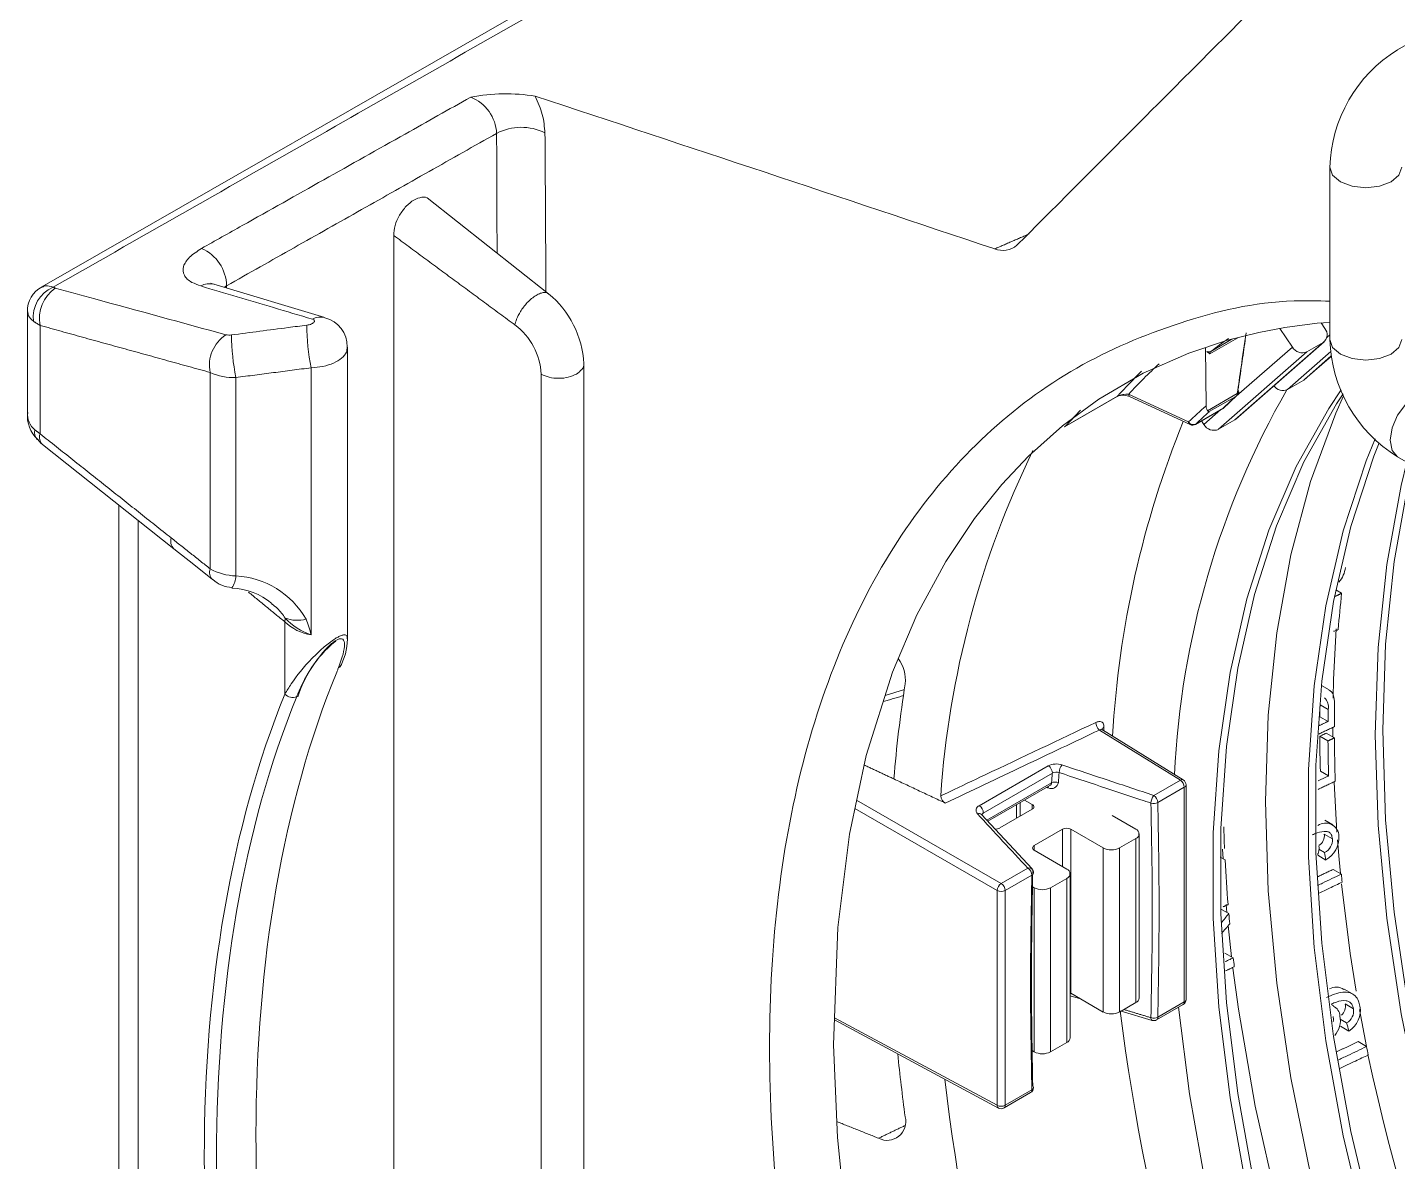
# Model space of a CAD drawing. Extents: x 8 to 113, y 1 to 87.
# Drawn here: x 67 to 69.386, y 63.987 to 65.962 of the extents above; entities that cross this region are included whole.
import ezdxf

# ---------------------------------------------------------------- set-up
doc = ezdxf.new("R2010")
doc.units = 0
doc.header["$MEASUREMENT"] = 0
doc.layers.add('OBJECT', color=7, linetype='CONTINUOUS')

msp = doc.modelspace()

# ---------------------------------------------------------------- linework, layer by layer
at = {"layer": 'OBJECT', "linetype": 'Continuous', "lineweight": 15}
for p, q in [((70.0118, 66.284), (69.3861, 65.9228)), ((67.976, 66.0556), (67.025, 65.5104)), ((69.2683, 65.7186), (69.2683, 65.4185)), ((67.9074, 65.4981), (67.6961, 65.6655)), ((67.6376, 65.5997), (67.6376, 62.9878)), ((67.5178, 65.4567), (67.3242, 65.5147)), ((67.3465, 65.512), (67.3465, 65.508)), ((66.9997, 65.4667), (66.9997, 65.2913)), ((67.0217, 65.443), (67.0217, 65.2543)), ((69.1812, 65.4378), (69.2029, 65.4053)), ((69.2595, 65.4379), (69.2532, 65.4473)), ((69.1078, 65.4216), (69.0593, 65.3936)), ((69.0609, 65.3979), (69.0976, 65.4191)), ((69.1045, 65.28), (69.2585, 65.4147)), ((69.2628, 65.4219), (69.2683, 65.4267)), ((67.5572, 64.8971), (67.5572, 65.4054)), ((69.0517, 65.4044), (69.0526, 65.303)), ((69.2281, 65.3969), (69.0741, 65.2621)), ((69.1024, 65.2785), (69.2564, 65.4132)), ((69.1057, 65.3202), (69.2029, 65.4053)), ((69.2697, 65.3975), (69.1943, 65.3315)), ((69.2226, 65.3479), (69.2707, 65.39)), ((69.2247, 65.3494), (69.2708, 65.3897)), ((69.2281, 65.3969), (69.2564, 65.4132)), ((67.4937, 65.3693), (67.4937, 64.9041)), ((67.9686, 62.958), (67.9686, 65.3794)), ((67.318, 65.3611), (67.318, 65.0192)), ((67.3629, 65.3523), (67.3629, 65.0069)), ((67.8944, 62.9431), (67.8944, 65.358)), ((69.1943, 65.3315), (69.2226, 65.3479)), ((69.2247, 65.3494), (69.2226, 65.3479)), ((68.8057, 65.2662), (68.8976, 65.3193)), ((68.8078, 65.2676), (68.8984, 65.32)), ((68.9177, 65.3233), (69.0219, 65.2751)), ((68.9205, 65.3185), (69.0247, 65.2703)), ((69.0553, 65.2945), (69.1068, 65.3243)), ((69.1053, 65.3201), (69.0582, 65.2929)), ((69.0822, 65.2985), (69.1064, 65.3209)), ((69.1064, 65.3209), (69.1053, 65.3201)), ((69.0339, 65.2707), (69.082, 65.2984)), ((69.0345, 65.2712), (69.0817, 65.2984)), ((69.0489, 65.2705), (69.0784, 65.2964)), ((69.0446, 65.2769), (69.0489, 65.2705)), ((69.0741, 65.2621), (69.1024, 65.2785)), ((69.1045, 65.28), (69.1024, 65.2785)), ((67.026, 65.2355), (67.2545, 65.0542)), ((69.3861, 65.2144), (69.8245, 64.9613)), ((67.159, 65.1299), (67.159, 63.0213)), ((67.1927, 65.1032), (67.1927, 62.9905)), ((69.2784, 64.9825), (69.2887, 64.9765)), ((67.448, 64.801), (67.448, 64.9268)), ((68.5274, 64.8089), (68.4936, 64.7988)), ((69.267, 64.8084), (69.2534, 64.8162)), ((69.251, 64.7824), (69.2653, 64.7742)), ((69.2508, 64.7616), (69.265, 64.7534)), ((69.0078, 64.6511), (68.8667, 64.7383)), ((69.0129, 64.6516), (68.8723, 64.7385)), ((69.2507, 64.7276), (69.2649, 64.7194)), ((69.2619, 64.7329), (69.2761, 64.7247)), ((69.2734, 64.7262), (69.2733, 64.7426)), ((68.6576, 64.6065), (68.7778, 64.6759)), ((68.7848, 64.663), (68.6646, 64.5936)), ((68.9615, 64.6244), (69.0078, 64.6511)), ((69.2517, 64.6668), (69.2659, 64.6586)), ((68.6709, 64.5813), (68.7835, 64.6463)), ((68.6725, 64.5795), (68.7804, 64.6418)), ((69.0147, 64.639), (68.9685, 64.6123)), ((69.0147, 64.2649), (69.0147, 64.639)), ((69.0177, 64.269), (69.0177, 64.643)), ((69.2804, 64.5605), (69.2754, 64.6478)), ((68.444, 64.6165), (68.6959, 64.4711)), ((68.7226, 64.6084), (68.7226, 64.5848)), ((68.7285, 64.6118), (68.7285, 64.5882)), ((68.7363, 64.6163), (68.7497, 64.6086)), ((68.7497, 64.6004), (68.7497, 64.6086)), ((68.6888, 64.4588), (68.4409, 64.6019)), ((68.7494, 64.4965), (68.6616, 64.5913)), ((68.7497, 64.6004), (68.6931, 64.5678)), ((68.93, 64.5657), (68.8889, 64.5895)), ((69.2736, 64.5732), (69.2594, 64.5814)), ((68.7532, 64.5371), (68.8027, 64.5657)), ((68.8027, 64.5004), (68.8027, 64.5657)), ((68.8169, 64.5657), (68.8735, 64.5331)), ((68.8169, 64.5657), (68.8169, 64.2799)), ((68.9359, 64.2718), (68.9359, 64.5575)), ((69.2585, 64.557), (69.2728, 64.5487)), ((68.7532, 64.5371), (68.7532, 64.529)), ((68.8735, 64.2473), (68.8735, 64.5331)), ((68.9017, 64.5331), (68.93, 64.5494)), ((68.9017, 64.5331), (68.9017, 64.2473)), ((68.93, 64.2636), (68.93, 64.5494)), ((69.0821, 64.5142), (69.0812, 64.5308)), ((69.2489, 64.531), (69.2591, 64.5252)), ((68.8098, 64.4963), (68.7532, 64.529)), ((69.0772, 64.517), (69.0857, 64.5121)), ((69.2471, 64.5203), (69.2614, 64.512)), ((68.6959, 64.4711), (68.7421, 64.4978)), ((68.7491, 64.4856), (68.7028, 64.4589)), ((68.8157, 64.2024), (68.8157, 64.4882)), ((69.2739, 64.4956), (69.2882, 64.4874)), ((68.7028, 64.4589), (68.7028, 64.0848)), ((68.7504, 64.4653), (68.7532, 64.4637)), ((68.7532, 64.1779), (68.7532, 64.4637)), ((68.7815, 64.4637), (68.8098, 64.48)), ((68.7815, 64.4637), (68.7815, 64.1779)), ((68.8098, 64.1942), (68.8098, 64.48)), ((68.6888, 64.0848), (68.6888, 64.4588)), ((69.078, 64.4267), (69.0922, 64.4186)), ((69.0889, 64.4205), (69.0877, 64.4347)), ((69.0968, 64.3434), (69.091, 64.3979)), ((69.0855, 64.3499), (69.0999, 64.3416)), ((68.8169, 64.2799), (68.8157, 64.2805)), ((68.8157, 64.2756), (68.8337, 64.2702)), ((68.8169, 64.2799), (68.8735, 64.2473)), ((69.3075, 64.2788), (69.293, 64.2872)), ((68.9017, 64.2473), (68.93, 64.2636)), ((68.9045, 64.2489), (68.9584, 64.2326)), ((68.9664, 64.2336), (69.0127, 64.2603)), ((68.9685, 64.2382), (69.0147, 64.2649)), ((69.2744, 64.2581), (69.2708, 64.2602)), ((69.2947, 64.2613), (69.3092, 64.2529)), ((69.3317, 64.1875), (69.3196, 64.2515)), ((68.4053, 64.2337), (68.691, 64.0801)), ((68.4054, 64.2371), (68.6888, 64.0848)), ((68.9585, 64.2327), (68.9585, 64.2327)), ((69.286, 64.2348), (69.2974, 64.2282)), ((69.2867, 64.2226), (69.3013, 64.2142)), ((68.75, 64.1797), (68.7532, 64.1779)), ((68.7815, 64.1779), (68.8098, 64.1942)), ((69.3175, 64.1957), (69.3322, 64.1872)), ((68.7007, 64.0803), (68.747, 64.1069)), ((68.7028, 64.0848), (68.7491, 64.1115))]:
    msp.add_line(p, q, dxfattribs=at)
at = {"layer": 'OBJECT', "linetype": 'Continuous', "lineweight": 15, "flags": 128}
for points in [[(69.2683, 65.7186), (69.273, 65.7048), (69.2866, 65.6931)], [(69.2866, 65.6931), (69.3069, 65.6853), (69.3308, 65.6825), (69.3547, 65.6853), (69.375, 65.6931), (69.3885, 65.7048), (69.3933, 65.7186), (69.3933, 65.7189)], [(67.3247, 65.5147), (67.3223, 65.5153), (67.3193, 65.5166)], [(68.4264, 63.8724), (68.4105, 64.0285), (68.4037, 64.1899), (68.411, 64.3946), (68.4314, 64.557), (68.4605, 64.6939), (68.5064, 64.8394), (68.549, 64.9391), (68.5991, 65.0317), (68.6492, 65.1065), (68.6969, 65.166), (68.7434, 65.2154), (68.8024, 65.2681), (68.8659, 65.3147), (68.9429, 65.3596), (69.0223, 65.3947), (69.0901, 65.4172), (69.1444, 65.4308), (69.1896, 65.4393), (69.2461, 65.4468), (69.2683, 65.4482)], [(69.2683, 65.4185), (69.273, 65.4047), (69.2866, 65.393)], [(69.2866, 65.393), (69.3069, 65.3852), (69.3308, 65.3824), (69.3547, 65.3852), (69.375, 65.393), (69.3885, 65.4047), (69.3933, 65.4185)], [(68.8976, 65.3193), (68.898, 65.3195), (68.8984, 65.32)], [(69.4053, 63.1076), (69.3317, 63.2725), (69.2664, 63.4387), (69.2097, 63.6053), (69.1619, 63.7713), (69.1234, 63.9357), (69.0943, 64.0977), (69.0748, 64.2562), (69.065, 64.4104), (69.065, 64.5594), (69.0748, 64.7023), (69.0943, 64.8384), (69.1234, 64.9667), (69.1619, 65.0867), (69.2097, 65.1975), (69.2664, 65.2986), (69.2876, 65.3306)], [(69.4186, 63.1153), (69.345, 63.2802), (69.2797, 63.4464), (69.223, 63.613), (69.1752, 63.7789), (69.1367, 63.9434), (69.1076, 64.1053), (69.0881, 64.2639), (69.0783, 64.4181), (69.0783, 64.5671), (69.0881, 64.71), (69.1076, 64.846), (69.1367, 64.9744), (69.1752, 65.0943), (69.223, 65.2052), (69.2797, 65.3063), (69.2911, 65.3238)], [(70.4083, 61.9389), (70.283, 62.0612), (70.1614, 62.1922), (70.044, 62.331), (69.9316, 62.4769), (69.8247, 62.6291), (69.7241, 62.7868), (69.6301, 62.949), (69.5435, 63.1148), (69.4646, 63.2833), (69.3939, 63.4535), (69.3318, 63.6246), (69.2786, 63.7955), (69.2347, 63.9652), (69.2003, 64.1328), (69.1756, 64.2975), (69.1607, 64.4581), (69.1558, 64.6139), (69.1607, 64.764), (69.1756, 64.9075), (69.2003, 65.0435), (69.2347, 65.1715), (69.2786, 65.2905), (69.2917, 65.3203)], [(69.3732, 65.243), (69.3766, 65.2644), (69.3861, 65.2865), (69.4005, 65.3059), (69.4174, 65.3195), (69.4343, 65.3254), (69.4486, 65.3226), (69.4486, 65.3226)], [(68.8339, 65.2954), (68.8245, 65.2856), (68.8078, 65.2676)], [(69.0339, 65.2707), (69.034, 65.2708), (69.0345, 65.2712)], [(67.0176, 65.2445), (67.0228, 65.2382), (67.0287, 65.2335)], [(70.4371, 62.007), (70.3126, 62.1294), (70.1919, 62.2605), (70.0756, 62.3997), (69.9644, 62.5459), (69.8591, 62.6985), (69.7601, 62.8564), (69.6682, 63.0188), (69.5839, 63.1847), (69.5076, 63.353), (69.4398, 63.5229), (69.381, 63.6932), (69.3314, 63.8631), (69.2914, 64.0314), (69.2611, 64.1971), (69.2409, 64.3594), (69.2307, 64.5172), (69.2307, 64.6695), (69.2409, 64.8156), (69.2611, 64.9545), (69.2914, 65.0853), (69.3314, 65.2074), (69.3468, 65.2458)], [(70.4504, 62.0147), (70.3259, 62.1371), (70.2051, 62.2682), (70.0888, 62.4073), (69.9777, 62.5536), (69.8723, 62.7062), (69.7734, 62.8641), (69.6815, 63.0265), (69.5972, 63.1924), (69.5209, 63.3607), (69.4531, 63.5306), (69.3943, 63.7009), (69.3447, 63.8707), (69.3047, 64.039), (69.2744, 64.2048), (69.2542, 64.3671), (69.244, 64.5248), (69.244, 64.6772), (69.2542, 64.8233), (69.2744, 64.9621), (69.3047, 65.093), (69.3447, 65.2151), (69.354, 65.2386)], [(69.3861, 65.2144), (69.3766, 65.2254), (69.3732, 65.243)], [(70.6193, 62.0326), (70.4924, 62.1551), (70.369, 62.2864), (70.2499, 62.4259), (70.1358, 62.5726), (70.0273, 62.7259), (69.925, 62.8847), (69.8295, 63.0483), (69.7414, 63.2156), (69.6612, 63.3857), (69.5893, 63.5576), (69.5261, 63.7304), (69.4721, 63.9031), (69.4274, 64.0747), (69.3924, 64.2441), (69.3672, 64.4105), (69.3521, 64.5729), (69.347, 64.7303), (69.3521, 64.8819), (69.3672, 65.0268), (69.3924, 65.1642), (69.4022, 65.2051)], [(70.6114, 62.0599), (70.4862, 62.1826), (70.3647, 62.3139), (70.2474, 62.4531), (70.135, 62.5993), (70.0283, 62.7518), (69.9278, 62.9096), (69.8339, 63.072), (69.7474, 63.238), (69.6686, 63.4066), (69.598, 63.577), (69.536, 63.7482), (69.483, 63.9191), (69.4391, 64.089), (69.4048, 64.2567), (69.3801, 64.4214), (69.3653, 64.5821), (69.3603, 64.738), (69.3653, 64.8881), (69.3801, 65.0317), (69.4048, 65.1679), (69.4121, 65.1993)], [(67.2545, 65.0542), (67.2895, 65.0264), (67.3222, 65.0004)], [(69.2737, 64.7936), (69.2745, 64.8265), (69.2791, 64.9145)], [(67.5334, 64.891), (67.5344, 64.8916), (67.5361, 64.8927), (67.5371, 64.8931), (67.537, 64.8931)], [(68.8724, 64.7385), (68.8712, 64.7397), (68.8711, 64.7397)], [(68.7774, 64.64), (68.7776, 64.6391), (68.7777, 64.6376)], [(68.6616, 64.5912), (68.6614, 64.5914), (68.6614, 64.5914)], [(69.2866, 64.4883), (69.2843, 64.513), (69.2814, 64.547)], [(69.314, 64.2839), (69.3037, 64.3493), (69.2884, 64.4705)], [(70.3939, 61.8582), (70.2662, 61.9819), (70.1419, 62.1142), (70.0219, 62.2545), (69.9067, 62.4019), (69.7969, 62.5557), (69.6931, 62.715), (69.5959, 62.8791), (69.5058, 63.0469), (69.4233, 63.2177), (69.3488, 63.3905), (69.2827, 63.5644), (69.2254, 63.7385), (69.1771, 63.9117), (69.1382, 64.0833), (69.1088, 64.2522), (69.0992, 64.3236)], [(70.5863, 61.5672), (70.4543, 61.6632), (70.324, 61.7697), (70.1962, 61.8861), (70.0715, 62.0118), (69.9507, 62.146), (69.8345, 62.2879), (69.7235, 62.4368), (69.6184, 62.5917), (69.5198, 62.7518), (69.4283, 62.9161), (69.3443, 63.0838), (69.2684, 63.2539), (69.201, 63.4253), (69.1425, 63.597), (69.0933, 63.7682), (69.0535, 63.9378), (69.0235, 64.1048), (69.0046, 64.2557)]]:
    msp.add_lwpolyline(points, dxfattribs=at)
at = {"layer": 'OBJECT', "linetype": 'Continuous', "lineweight": 15}
for centre, radius, start, end in [((69.5145, 65.7125), 0.2463, 121.4109, 178.5885), ((67.8329, 65.5276), 0.3188, 80.7439, 101.0342), ((67.7453, 65.774), 0.0717, 2.7674, 68.2785), ((3.6621, -128.6922), 204.8613, 71.494446, 71.730285), ((67.8597, 65.6963), 0.0918, 63.2245, 117.836), ((68.6984, 65.6119), 0.0383, 248.4093, 309.9339), ((67.2744, 65.511), 0.0721, 0.7951, 66.5564), ((67.0446, 65.4697), 0.0447, 115.5152, 183.7768), ((67.0673, 65.4568), 0.0576, 113.4548, 186.4289), ((67.3165, 65.4869), 0.0288, 74.4036, 120.5912), ((67.0842, 65.4555), 0.0637, 124.3132, 191.3155), ((67.8015, 65.3686), 0.1673, 2.6332, 50.7537), ((67.8777, 65.4455), 0.3915, 180.301, 191.2249), ((67.51, 65.4291), 0.0286, 74.2771, 119.4624), ((67.5065, 65.4073), 0.0502, 357.8344, 77.1209), ((67.7803, 65.3524), 0.1143, 2.8164, 53.1698), ((69.2464, 65.427), 0.017, 305.9429, 39.8807), ((67.3801, 65.3737), 0.0634, 123.1371, 191.4489), ((67.3512, 65.4527), 0.0265, 257.5531, 278.3694), ((67.728, 65.4285), 0.3729, 180.3199, 191.7876), ((69.5145, 65.4246), 0.2463, 181.4111, 238.5896), ((69.0571, 65.4049), 0.00799, 247.2439, 298.2643), ((69.0643, 65.3942), 0.00505, 132.5364, 186.3473), ((69.2202, 65.4151), 0.0199, 209.5794, 293.5971), ((67.3588, 65.4504), 0.0981, 245.4226, 272.3912), ((68.9081, 65.2943), 0.0271, 63.0444, 112.6051), ((68.9144, 65.2851), 0.0384, 85.0728, 114.6494), ((68.9232, 65.3232), 0.00549, 179.1751, 240.3473), ((70.4829, 64.5903), 1.4871, 150.1252, 177.2709), ((69.6663, 64.6858), 0.8468, 131.4871, 133.6611), ((69.1014, 65.3239), 0.00547, 315.9761, 4.0157), ((69.0998, 65.3284), 0.01, 311.4841, 351.8279), ((69.106, 65.328), 0.00378, 282.3669, 344.1511), ((69.1062, 65.3271), 0.00349, 358.0559, 56.3901), ((69.1864, 65.3494), 0.0195, 216.2057, 293.9436), ((69.0585, 65.2967), 0.00386, 214.7088, 265.509), ((67.056, 65.2858), 0.0564, 174.5687, 227.0321), ((67.0327, 65.2871), 0.0326, 172.5624, 232.5694), ((70.5972, 64.632), 1.7101, 157.8891, 176.7935), ((69.0305, 65.2804), 0.0101, 211.5075, 293.7348), ((69.0274, 65.275), 0.0055, 179.232, 240.2721), ((69.0289, 65.2793), 0.01, 245.1541, 299.9973), ((69.0661, 65.2803), 0.0199, 209.5791, 293.5976), ((67.0323, 65.2567), 0.02, 167.2658, 219.6978), ((67.0393, 65.2484), 0.0186, 161.6146, 224.1049), ((70.2184, 64.5112), 1.6319, 154.0458, 176.0478), ((67.2678, 65.0671), 0.0185, 161.5633, 224.1639), ((67.3356, 65.0133), 0.0186, 161.6252, 224.0597), ((67.3645, 65.1008), 0.0939, 240.3375, 269.0369), ((69.246, 65.028), 0.0497, 319.9803, 352.5836), ((67.3582, 65.0388), 0.0521, 226.8927, 267.7684), ((67.327, 65.0073), 0.0358, 323.8849, 359.2438), ((67.352, 64.872), 0.1136, 49.7054, 87.9922), ((67.3543, 64.8562), 0.1509, 29.9898, 86.7562), ((71.3343, 64.7527), 2.0578, 173.7561, 175.5266), ((67.4184, 64.9323), 0.0301, 349.4977, 1.8446), ((67.5075, 64.9891), 0.0861, 226.3453, 260.8047), ((67.4693, 64.9879), 0.0584, 249.2126, 285.6612), ((67.5265, 65.0045), 0.1056, 222.4152, 251.9161), ((67.2962, 64.8569), 0.2031, 13.4259, 21.5747), ((69.2702, 64.9374), 0.0273, 278.6937, 297.5663), ((67.6648, 64.7361), 0.2031, 130.3115, 162.8429), ((67.457, 64.8975), 0.1, 329.6827, 359.6147), ((68.4658, 64.8252), 0.063, 354.0635, 36.6825), ((70.6336, 64.484), 2.1315, 170.9655, 175.4447), ((67.4612, 64.8131), 0.0179, 222.6283, 295.0311), ((69.2436, 64.7788), 0.0221, 348.0366, 46.0928), ((71.6366, 64.7397), 2.3859, 178.9729, 179.4742), ((71.6335, 64.7315), 2.3686, 178.9653, 179.4703), ((71.6471, 64.7367), 2.3711, 178.9379, 179.8158), ((68.8772, 64.7513), 0.0166, 178.7639, 231.2197), ((68.8695, 64.7341), 0.00506, 57.346, 123.2538), ((68.8768, 64.7379), 0.00587, 110.6689, 162.9933), ((71.7606, 64.7399), 2.51, 180.2809, 181.6688), ((71.7792, 64.7372), 2.5031, 180.2859, 182.0137), ((71.7558, 64.7317), 2.4909, 180.283, 181.6817), ((68.7918, 64.6484), 0.0309, 71.4575, 116.9082), ((68.7696, 64.6632), 0.0152, 359.3896, 57.0811), ((68.8187, 64.6638), 0.022, 140.8017, 178.5998), ((70.9046, 64.4912), 2.1268, 175.3659, 175.8178), ((68.7924, 64.6482), 0.0167, 74.9846, 117.181), ((70.9397, 64.4899), 2.1501, 175.3475, 175.8147), ((69.0107, 64.6471), 0.00499, 63.5435, 125.6354), ((68.9993, 64.6383), 0.0154, 2.652, 56.7709), ((69.0077, 64.643), 0.01, 0, 58.2709), ((68.7831, 64.6487), 0.0123, 244.1205, 351.0467), ((68.7784, 64.6465), 0.00505, 292.7896, 357.646), ((68.79, 64.6334), 0.0145, 68.2842, 116.682), ((69.0128, 64.6435), 0.00491, 293.5625, 355.1244), ((68.6042, 64.6237), 0.0137, 180.0793, 245.266), ((68.6606, 64.5984), 0.00863, 110.24, 222.5752), ((68.6494, 64.5938), 0.0152, 359.3896, 57.0811), ((68.7482, 64.6045), 0.00437, 290.7726, 69.2245), ((68.9786, 64.6106), 0.022, 140.7903, 178.6355), ((68.9611, 64.6258), 0.0154, 252.8306, 298.6096), ((68.9531, 64.6116), 0.0154, 2.652, 56.7709), ((68.6568, 64.5862), 0.0069, 47.2613, 111.8297), ((68.6862, 64.5811), 0.0151, 264.9893, 297.5074), ((68.8098, 64.5521), 0.0154, 62.6097, 117.3913), ((68.9269, 64.5575), 0.00873, 290.7818, 69.2218), ((71.6822, 64.6472), 2.6, 181.71, 182.5338), ((69.2608, 64.5532), 0.0232, 0.4448, 125.8722), ((69.2365, 64.5553), 0.0221, 304.7092, 4.3349), ((68.7548, 64.5331), 0.00437, 110.7895, 249.2076), ((68.8876, 64.5603), 0.0307, 242.6071, 297.3937), ((69.2475, 64.5477), 0.0253, 297.3033, 2.436), ((69.2387, 64.5513), 0.0453, 300.0527, 2.6322), ((71.8178, 64.6541), 2.7357, 182.9756, 184.6035), ((68.7447, 64.4913), 0.00691, 47.8112, 111.8088), ((68.7337, 64.4849), 0.0154, 2.652, 56.7709), ((68.7471, 64.4901), 0.00489, 293.0903, 352.385), ((68.742, 64.4897), 0.01, 0, 42.8179), ((68.742, 64.4897), 0.01, 358.6496, 0), ((68.8067, 64.4882), 0.00873, 290.7818, 69.2218), ((72.1157, 64.7567), 2.8403, 185.441, 185.7221), ((68.7046, 64.4579), 0.0159, 123.5239, 176.4781), ((68.6957, 64.4726), 0.0154, 243.2347, 297.3404), ((68.6874, 64.4582), 0.0154, 2.652, 56.7709), ((68.7674, 64.491), 0.0307, 242.6072, 297.3916), ((71.9107, 64.6613), 2.829, 184.9222, 185.2759), ((72.0373, 64.6739), 2.9561, 186.4537, 186.7546), ((68.9259, 64.2728), 0.0101, 294.3749, 354.3048), ((69.0077, 64.269), 0.01, 299.9973, 0), ((69.0128, 64.2694), 0.00491, 293.5625, 355.1244), ((69.2795, 64.2673), 0.0235, 55.7038, 121.1346), ((68.8876, 64.2746), 0.0307, 242.6071, 297.3937), ((72.6256, 64.7145), 3.7515, 187.1208, 204.238), ((69.0098, 64.2644), 0.00494, 305.0554, 6.2541), ((69.2655, 64.2392), 0.0203, 3.332, 64.8736), ((69.2749, 64.257), 0.0203, 311.6464, 12.0812), ((69.2858, 64.249), 0.0238, 299.2016, 9.4318), ((69.2797, 64.2498), 0.0416, 301.2426, 10.643), ((68.9613, 64.2366), 0.00478, 169.4778, 233.3601), ((68.9616, 64.2527), 0.016, 251.8149, 295.4841), ((68.9614, 64.2423), 0.01, 253.2201, 299.9973), ((68.9636, 64.2377), 0.00494, 305.0554, 6.2541), ((69.246, 64.2328), 0.0405, 319.0296, 10.6764), ((68.8057, 64.2034), 0.0101, 294.3749, 354.3048), ((71.6843, 64.4913), 3.1845, 185.7108, 187.6979), ((68.7674, 64.2052), 0.0307, 242.6072, 297.3916), ((72.6173, 64.8302), 3.3475, 191.0737, 191.3315), ((73.4805, 65.0691), 4.2416, 192.1925, 226.7608), ((72.3238, 64.5607), 3.7509, 186.5893, 202.8385), ((68.742, 64.1156), 0.01, 299.9973, 0), ((68.7442, 64.111), 0.00494, 305.0554, 6.2541), ((68.7467, 64.1163), 0.00529, 296.3503, 355.4853), ((68.748, 64.1157), 0.00403, 2.1849, 46.2032), ((68.6957, 64.0985), 0.0154, 243.2347, 297.3404), ((68.6938, 64.0843), 0.00502, 174.5032, 236.3029), ((68.6957, 64.0889), 0.01, 241.7344, 299.9973), ((68.6979, 64.0843), 0.00494, 305.0554, 6.2541), ((68.4972, 64.0563), 0.0325, 242.4771, 15.0782)]:
    msp.add_arc(centre, radius, start, end, dxfattribs=at)
for centre, major_axis, ratio, start_param, end_param in [((70.4296, 63.3093), (-1.2944, 2.1392), 0.573523, 0.036179, 0.06265), ((70.4237, 63.3061), (-1.3166, 2.1726), 0.578821, 0.115559, 0.165584), ((70.4167, 63.3019), (-1.3216, 2.1812), 0.578817, 0.132269, 0.172005), ((70.4239, 63.3058), (-1.2596, 2.0785), 0.578821, 0.09795, 0.127098), ((70.4308, 63.31), (-1.2546, 2.0698), 0.578827, 0.104419, 0.127047), ((69.5036, 62.7748), (-1.4763, 2.6477), 0.567168, 0.42627, 1.161624), ((69.4242, 62.7291), (-1.4838, 2.6607), 0.567218, 0.427779, 1.160034), ((69.435, 62.7352), (-1.4763, 2.6477), 0.567168, 0.427819, 1.160075), ((71.0476, 63.6863), (-1.459, 2.122), 0.517296, 0.847436, 0.853709), ((70.7291, 63.1366), (3.2343, 3.8398), 0.413915, 1.585533, 1.589694), ((70.7489, 63.1459), (3.2536, 3.8481), 0.41174, 1.592648, 1.597039), ((71.0238, 63.6726), (-1.4608, 2.1247), 0.517296, 0.980122, 0.986533)]:
    msp.add_ellipse(centre, major_axis=major_axis, ratio=ratio, start_param=start_param, end_param=end_param, dxfattribs=at)
for points in [[(69.3842, 66.2447), (68.723, 65.5826)], [(67.8169, 65.7775), (67.3465, 65.512)], [(67.8177, 65.5691), (67.8169, 65.7775)], [(67.8488, 65.4439), (67.6376, 65.5997)], [(68.6843, 65.5763), (68.7446, 65.6025)], [(67.0444, 65.5096), (67.0483, 65.5081)], [(67.3465, 65.512), (67.3424, 65.5092)], [(67.0217, 65.443), (67.01, 65.4503)], [(67.318, 65.3611), (67.0217, 65.443)], [(67.4937, 65.3693), (67.3629, 65.3523)], [(67.0129, 65.2611), (67.0217, 65.2543)], [(67.0217, 65.2543), (67.2502, 65.0729)], [(67.2502, 65.0729), (67.318, 65.0192)], [(67.448, 64.9268), (67.3847, 64.9786)], [(69.2763, 64.9706), (69.2887, 64.9765)], [(68.5261, 64.7985), (68.4901, 64.7878)], [(69.2489, 64.7457), (69.265, 64.7534)], [(68.8747, 64.7434), (68.8743, 64.7373)], [(69.2761, 64.7443), (69.2488, 64.7314)], [(69.2649, 64.7194), (69.2761, 64.7247)], [(68.5088, 64.6532), (68.457, 64.6775)], [(68.5984, 64.6112), (68.5088, 64.6532)], [(68.7777, 64.6376), (68.7748, 64.6385)], [(69.2776, 64.6492), (69.2479, 64.6351)], [(69.2464, 64.4826), (69.2739, 64.4956)], [(69.0909, 64.4345), (69.0826, 64.4306)], [(69.1017, 64.3262), (69.0865, 64.319)], [(68.8157, 64.2799), (68.8182, 64.2792)], [(68.9094, 64.2517), (68.9566, 64.2374)], [(69.2798, 64.1779), (69.3175, 64.1957)], [(68.4094, 64.0565), (68.4822, 64.0275)], [(68.4822, 64.0275), (68.5282, 64.0496)]]:
    msp.add_open_spline(points, degree=1, dxfattribs=at)
for points, knots in [([(68.004, 66.0563), (67.99, 66.0484), (67.8341, 65.9595), (67.5142, 65.7773), (67.2083, 65.603), (67.0444, 65.5096)], [0, 0, 0, 0, 0.043725, 0.487632, 1, 1, 1, 1]), ([(67.3031, 65.5772), (67.3267, 65.5904), (67.4449, 65.6568), (67.6012, 65.7446), (67.7338, 65.8192), (67.7718, 65.8406)], [0, 0, 0, 0, 0.151261, 0.756306, 1, 1, 1, 1]), ([(67.8841, 65.8423), (67.8889, 65.8315), (67.8986, 65.8095), (67.9002, 65.7888), (67.9011, 65.7782)], [0, 0, 0, 0, 0.488244, 1, 1, 1, 1]), ([(67.9011, 65.7782), (67.9013, 65.7457), (67.902, 65.6536), (67.9025, 65.5614), (67.9028, 65.5017)], [0, 0, 0, 0, 0.35306, 1, 1, 1, 1]), ([(67.6376, 65.5997), (67.6381, 65.6054), (67.639, 65.6167), (67.6473, 65.6352), (67.659, 65.6512), (67.673, 65.6626), (67.6867, 65.667), (67.6962, 65.6663), (67.6992, 65.6625), (67.6997, 65.6618)], [0, 0, 0, 0, 0.161528, 0.322515, 0.483417, 0.644142, 0.804775, 0.965428, 1, 1, 1, 1]), ([(67.3018, 65.5117), (67.2963, 65.5137), (67.2829, 65.5185), (67.2712, 65.5301), (67.2698, 65.5454), (67.2799, 65.562), (67.2954, 65.5721), (67.3031, 65.5772)], [0, 0, 0, 0, 0.151543, 0.369849, 0.581663, 0.790624, 1, 1, 1, 1]), ([(67.0255, 65.5096), (67.0274, 65.5107), (67.0318, 65.5133), (67.0398, 65.511), (67.0444, 65.5096)], [0, 0, 0, 0, 0.432375, 1, 1, 1, 1]), ([(67.496, 65.454), (67.4735, 65.4607), (67.4087, 65.4799), (67.344, 65.4992), (67.3018, 65.5117)], [0, 0, 0, 0, 0.3478311, 1, 1, 1, 1]), ([(67.0483, 65.5081), (67.0712, 65.5018), (67.1702, 65.4747), (67.2693, 65.4476), (67.3454, 65.4268)], [0, 0, 0, 0, 0.2309466, 1, 1, 1, 1]), ([(67.8488, 65.4439), (67.8496, 65.4472), (67.8514, 65.4545), (67.8571, 65.4655), (67.8638, 65.4753), (67.8704, 65.483), (67.8779, 65.4901), (67.8857, 65.4957), (67.8932, 65.4993), (67.8997, 65.5006), (67.9044, 65.5001), (67.9064, 65.4986), (67.9072, 65.498)], [0, 0, 0, 0, 0.116819, 0.264443, 0.350767, 0.444361, 0.543509, 0.645694, 0.747879, 0.847026, 0.940622, 1, 1, 1, 1]), ([(70.1057, 61.0283), (70.0275, 61.0775), (69.8712, 61.1758), (69.641, 61.3647), (69.417, 61.5816), (69.2034, 61.8267), (69.0041, 62.0955), (68.8238, 62.3821), (68.6658, 62.6815), (68.5326, 62.9886), (68.4265, 63.2981), (68.3495, 63.6047), (68.3027, 63.9033), (68.287, 64.1886), (68.3027, 64.4558), (68.3495, 64.7003), (68.4265, 64.9179), (68.5326, 65.1051), (68.6658, 65.2582), (68.8237, 65.3757), (69.0047, 65.4518), (69.1545, 65.4882), (69.2474, 65.4858), (69.2683, 65.4852)], [0, 0, 0, 0, 0.0484559, 0.0969118, 0.1453677, 0.1947963, 0.2442249, 0.2936534, 0.343082, 0.3925105, 0.4419391, 0.4913677, 0.5407963, 0.5902248, 0.6396534, 0.689082, 0.7385106, 0.7879391, 0.8373677, 0.8867962, 0.9362248, 0.9856534, 1, 1, 1, 1]), ([(67.01, 65.4503), (67.0066, 65.4536), (67.0005, 65.4594), (67.0006, 65.4645), (67.0006, 65.4667)], [0, 0, 0, 0, 0.564413, 1, 1, 1, 1]), ([(67.355, 65.4264), (67.3879, 65.4308), (67.4317, 65.4365), (67.4754, 65.4421), (67.4862, 65.4434)], [0, 0, 0, 0, 0.7527117, 1, 1, 1, 1]), ([(67.4862, 65.4434), (67.4877, 65.4437), (67.4907, 65.4442), (67.4947, 65.4456), (67.4977, 65.4473), (67.4996, 65.4492), (67.5, 65.4511), (67.4989, 65.4528), (67.497, 65.4536), (67.496, 65.454)], [0, 0, 0, 0, 0.140406, 0.280745, 0.419016, 0.557149, 0.697846, 0.842816, 1, 1, 1, 1]), ([(69.1068, 65.3243), (69.1091, 65.3396), (69.1141, 65.3748), (69.1194, 65.4101), (69.1224, 65.43)], [0, 0, 0, 0, 0.435526, 1, 1, 1, 1]), ([(69.1207, 65.4166), (69.1187, 65.403), (69.1145, 65.3741), (69.1103, 65.3453), (69.1081, 65.33)], [0, 0, 0, 0, 0.46852, 1, 1, 1, 1]), ([(67.5566, 65.4054), (67.5565, 65.4024), (67.5561, 65.3957), (67.5475, 65.3858), (67.5334, 65.3771), (67.5147, 65.3709), (67.5007, 65.3698), (67.4937, 65.3693)], [0, 0, 0, 0, 0.163455, 0.370666, 0.579056, 0.790222, 1, 1, 1, 1]), ([(69.0593, 65.3936), (69.0593, 65.3936), (69.0574, 65.3947), (69.0557, 65.3961), (69.054, 65.3976)], [0, 0, 0, 0, 0.011078, 1, 1, 1, 1]), ([(67.8944, 65.358), (67.899, 65.356), (67.908, 65.352), (67.9253, 65.3503), (67.9422, 65.3523), (67.9567, 65.3579), (67.9658, 65.3662), (67.9697, 65.3729), (67.9686, 65.3762), (67.9685, 65.3763)], [0, 0, 0, 0, 0.165865, 0.331727, 0.497599, 0.663463, 0.829327, 0.995189, 1, 1, 1, 1]), ([(69.0526, 65.303), (69.0528, 65.3008), (69.053, 65.2974), (69.0547, 65.2953), (69.0553, 65.2945)], [0, 0, 0, 0, 0.638797, 1, 1, 1, 1]), ([(69.082, 65.2987), (69.0819, 65.2985), (69.0819, 65.2984), (69.0817, 65.2984), (69.0817, 65.2984)], [0, 0, 0, 0, 0.95288, 1, 1, 1, 1]), ([(68.8056, 65.2664), (68.8063, 65.2668), (68.8071, 65.2671), (68.8077, 65.2676), (68.8078, 65.2676)], [0, 0, 0, 0, 0.95052, 1, 1, 1, 1]), ([(67.4485, 64.9333), (67.4445, 64.9392), (67.4381, 64.9487), (67.4286, 64.9556), (67.4251, 64.9582)], [0, 0, 0, 0, 0.6314791, 1, 1, 1, 1]), ([(67.448, 64.801), (67.4516, 64.8068), (67.4633, 64.8261), (67.4849, 64.8533), (67.5104, 64.8779), (67.5234, 64.8888), (67.532, 64.8952), (67.5393, 64.8998), (67.5455, 64.9028), (67.5515, 64.9046), (67.5566, 64.9037), (67.5565, 64.8995), (67.5565, 64.8971)], [0, 0, 0, 0, 0.1409536, 0.4623412, 0.5838337, 0.6338919, 0.687248, 0.7258152, 0.7642634, 0.8133997, 0.8897909, 1, 1, 1, 1]), ([(67.5385, 64.8394), (67.5392, 64.8411), (67.5459, 64.8577), (67.5526, 64.8786), (67.552, 64.8943), (67.5477, 64.8978), (67.5431, 64.8974), (67.5383, 64.8953), (67.5325, 64.8915), (67.5259, 64.8859), (67.5158, 64.8756), (67.4934, 64.8475), (67.4786, 64.8203), (67.4701, 64.8001), (67.4687, 64.7969)], [0, 0, 0, 0, 0.030264, 0.281012, 0.386041, 0.436508, 0.467036, 0.490003, 0.512961, 0.545928, 0.578559, 0.662423, 0.946518, 1, 1, 1, 1]), ([(69.2666, 64.8078), (69.2684, 64.8068), (69.2728, 64.8044), (69.276, 64.7945), (69.2763, 64.7857), (69.2765, 64.7807)], [0, 0, 0, 0, 0.2291623, 0.5569353, 1, 1, 1, 1]), ([(68.5904, 64.6237), (68.5956, 64.6261), (68.6213, 64.6383), (68.7113, 64.681), (68.7962, 64.7212), (68.8605, 64.7517)], [0, 0, 0, 0, 0.057146, 0.285724, 1, 1, 1, 1]), ([(68.8747, 64.7434), (68.8747, 64.7445), (68.8748, 64.7474), (68.8733, 64.7509), (68.8701, 64.7531), (68.8657, 64.7536), (68.8623, 64.7523), (68.8605, 64.7517)], [0, 0, 0, 0, 0.1447584, 0.3584026, 0.5720449, 0.7861179, 1, 1, 1, 1]), ([(68.8667, 64.7383), (68.8229, 64.7176), (68.7335, 64.6752), (68.644, 64.6328), (68.5984, 64.6112)], [0, 0, 0, 0, 0.490242, 1, 1, 1, 1]), ([(69.2507, 64.7276), (69.2533, 64.7288), (69.2571, 64.7306), (69.2608, 64.7324), (69.2619, 64.7329)], [0, 0, 0, 0, 0.7114371, 1, 1, 1, 1]), ([(68.8016, 64.6777), (68.8283, 64.6688), (68.8817, 64.651), (68.935, 64.6333), (68.9615, 64.6244)], [0, 0, 0, 0, 0.501283, 1, 1, 1, 1]), ([(68.9566, 64.6111), (68.9508, 64.613), (68.9216, 64.6227), (68.8682, 64.6405), (68.8208, 64.6563), (68.7967, 64.6643)], [0, 0, 0, 0, 0.109596, 0.547983, 1, 1, 1, 1]), ([(69.248, 64.6501), (69.2538, 64.6528), (69.2597, 64.6556), (69.2657, 64.6585), (69.2659, 64.6586)], [0, 0, 0, 0, 0.960887, 1, 1, 1, 1]), ([(68.9566, 64.2374), (68.9577, 64.3004), (68.96, 64.4262), (68.9577, 64.5495), (68.9566, 64.6111)], [0, 0, 0, 0, 0.500251, 1, 1, 1, 1]), ([(68.9685, 64.6123), (68.9696, 64.5506), (68.9719, 64.4272), (68.9696, 64.3012), (68.9685, 64.2382)], [0, 0, 0, 0, 0.499749, 1, 1, 1, 1]), ([(68.7421, 64.4978), (68.7275, 64.5135), (68.6982, 64.5451), (68.6689, 64.5767), (68.6543, 64.5926)], [0, 0, 0, 0, 0.498717, 1, 1, 1, 1]), ([(68.6621, 64.5911), (68.6623, 64.5915), (68.6628, 64.5925), (68.6639, 64.5932), (68.6646, 64.5936)], [0, 0, 0, 0, 0.480533, 1, 1, 1, 1]), ([(69.2728, 64.5487), (69.2722, 64.5515), (69.2714, 64.5563), (69.2672, 64.5607), (69.2589, 64.5627), (69.2485, 64.5605), (69.2402, 64.5569), (69.2373, 64.5557)], [0, 0, 0, 0, 0.178299, 0.309136, 0.440553, 0.808984, 1, 1, 1, 1]), ([(69.2492, 64.5363), (69.2494, 64.5327), (69.2496, 64.5278), (69.2475, 64.5228), (69.2469, 64.5214)], [0, 0, 0, 0, 0.7226825, 1, 1, 1, 1]), ([(68.7491, 64.1115), (68.7479, 64.1733), (68.7457, 64.2967), (68.7479, 64.4226), (68.7491, 64.4856)], [0, 0, 0, 0, 0.500251, 1, 1, 1, 1]), ([(68.7507, 64.4922), (68.7496, 64.4293), (68.7474, 64.3035), (68.7496, 64.1803), (68.7507, 64.1186)], [0, 0, 0, 0, 0.499749, 1, 1, 1, 1]), ([(69.2468, 64.4677), (69.2497, 64.4691), (69.2635, 64.4757), (69.2773, 64.4822), (69.2882, 64.4874)], [0, 0, 0, 0, 0.210221, 1, 1, 1, 1]), ([(69.2896, 64.4735), (69.2823, 64.4701), (69.2685, 64.4635), (69.2548, 64.457), (69.2484, 64.454)], [0, 0, 0, 0, 0.5321524, 1, 1, 1, 1]), ([(69.086, 64.335), (69.0887, 64.3364), (69.0934, 64.3386), (69.098, 64.3408), (69.0999, 64.3416)], [0, 0, 0, 0, 0.600524, 1, 1, 1, 1]), ([(69.2622, 64.2727), (69.2718, 64.2768), (69.2857, 64.2829), (69.303, 64.2818), (69.3125, 64.276), (69.3183, 64.2675), (69.3199, 64.2605), (69.3206, 64.2574)], [0, 0, 0, 0, 0.39926, 0.583991, 0.734204, 0.884557, 1, 1, 1, 1]), ([(69.3092, 64.2529), (69.3084, 64.2558), (69.307, 64.2609), (69.3021, 64.2657), (69.2931, 64.2682), (69.2823, 64.2661), (69.2739, 64.2626), (69.2711, 64.2614)], [0, 0, 0, 0, 0.176219, 0.310694, 0.445843, 0.816121, 1, 1, 1, 1]), ([(69.2739, 64.2301), (69.2741, 64.2309), (69.2747, 64.2342), (69.2742, 64.2372), (69.2738, 64.2395)], [0, 0, 0, 0, 0.265506, 1, 1, 1, 1]), ([(69.2815, 64.1632), (69.2874, 64.166), (69.3043, 64.174), (69.3212, 64.182), (69.3322, 64.1872)], [0, 0, 0, 0, 0.350204, 1, 1, 1, 1]), ([(69.3351, 64.1724), (69.3277, 64.169), (69.3107, 64.1609), (69.2937, 64.1529), (69.2841, 64.1483)], [0, 0, 0, 0, 0.43419, 1, 1, 1, 1])]:
    msp.add_open_spline(points, degree=3, knots=knots, dxfattribs=at)

doc.saveas('drawing.dxf')
